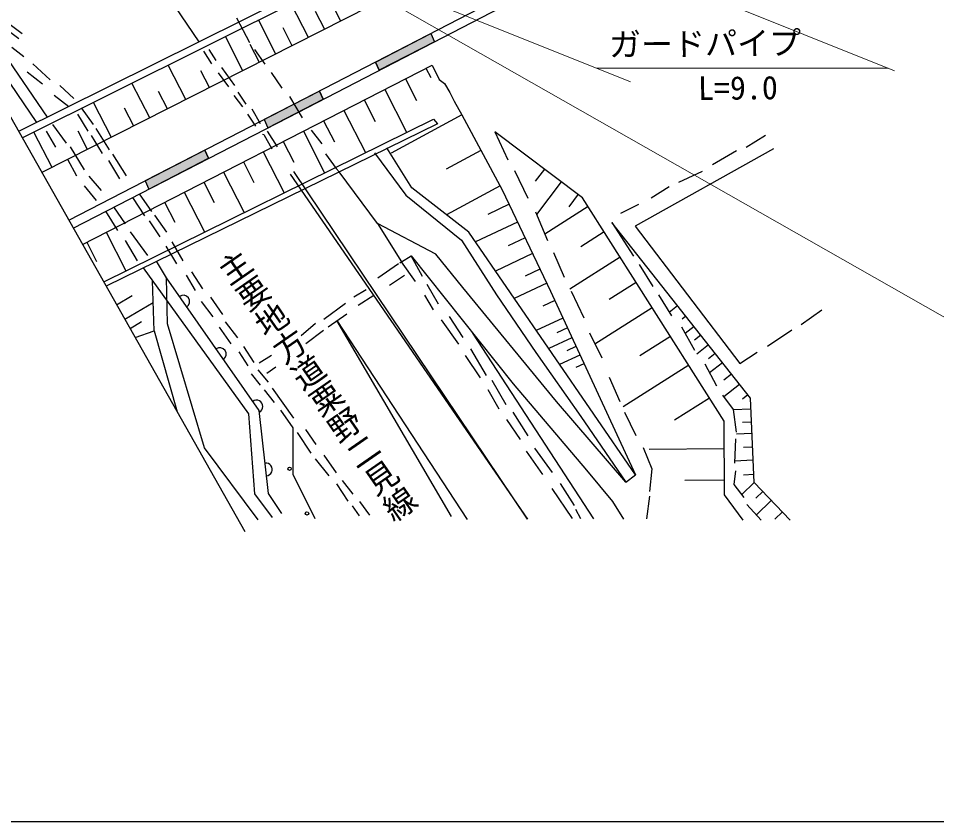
# Model space of a CAD drawing. Units: millimetres, scale not verified. Extents: x 40000 to 680000, y 20000 to 380000.
# Drawn here: x 85278 to 156970, y 205000 to 267732 of the extents above; entities that cross this region are included whole.
import ezdxf
from ezdxf.enums import TextEntityAlignment as Align

# ---------------------------------------------------------------- set-up
doc = ezdxf.new("R2010")
doc.units = ezdxf.units.MM
doc.header["$LTSCALE"] = 1000
for name, color, linetype, lineweight in [('M-BGD', 7, 'Continuous', 25), ('M-STR-HTXT', 7, 'Continuous', 13), ('M-STR-STRC', 7, 'Continuous', 25), ('M-TTL-BAND', 7, 'Continuous', 25)]:
    doc.layers.add(name, color=color, linetype=linetype, lineweight=lineweight)
doc.styles.add('@ＭＳ ゴシック', font='')
doc.styles.add('ＭＳ ゴシック', font='')
doc.styles.get('@ＭＳ ゴシック').set_extended_font_data('@MS Gothic')
doc.styles.get('ＭＳ ゴシック').set_extended_font_data('MS Gothic')

msp = doc.modelspace()

# ---------------------------------------------------------------- hatches: boundary and pattern name
at = {"layer": 'M-BGD'}
for points in [[(113166, 264323), (117479, 266554), (117767, 265911), (113455, 263680)], [(104474, 259832), (104763, 259187), (109073, 261413), (108784, 262056)], [(95175, 255042), (95464, 254398), (100134, 256803), (99845, 257448)]]:
    msp.add_hatch(color=256, dxfattribs=at).paths.add_polyline_path(points)

# ---------------------------------------------------------------- linework, layer by layer
for p, q in [((73080, 280515), (102957, 227664)), ((109716, 271029), (85296, 258905)), ((99984, 265585), (109949, 270567)), ((106741, 260999), (125316, 270608)), ((106334, 259996), (124909, 269605)), ((110463, 267511), (109108, 270147)), ((107927, 266227), (106566, 268876)), ((112753, 268671), (87114, 255689)), ((97503, 268651), (99373, 265894)), ((109195, 266869), (108481, 268258)), ((85569, 266522), (84022, 267683)), ((102302, 267780), (103334, 265835)), ((105392, 264943), (104024, 267605)), ((85311, 266125), (83616, 267397)), ((106659, 265585), (105943, 266980)), ((102814, 263638), (101439, 266312)), ((117479, 266554), (117767, 265911)), ((86713, 259609), (82702, 265509)), ((85701, 264721), (84772, 265451)), ((85580, 258402), (99984, 265585)), ((100154, 265297), (100685, 264452)), ((104103, 264291), (103383, 265690)), ((103721, 265299), (104515, 264147)), ((87545, 260022), (84144, 265026)), ((99740, 265165), (100353, 264170)), ((87756, 262931), (86397, 264191)), ((90284, 250082), (117581, 264082)), ((98354, 261394), (96972, 264083)), ((101132, 263888), (102143, 262496)), ((113166, 264323), (113455, 263680)), ((117102, 263836), (117472, 263109)), ((117581, 264082), (118138, 262968)), ((87160, 262599), (85966, 263528)), ((100212, 262321), (99532, 263644)), ((100867, 263465), (101679, 262388)), ((105021, 263502), (105845, 262291)), ((89613, 261472), (88519, 262500)), ((95536, 259953), (94139, 262670)), ((115492, 263010), (116359, 261306)), ((118138, 262968), (118555, 262643)), ((118555, 262643), (118973, 261948)), ((88085, 261739), (89209, 260848)), ((96932, 260660), (96229, 262026)), ((102094, 261700), (102790, 260821)), ((102409, 261965), (103039, 261037)), ((108784, 262056), (109073, 261413)), ((113882, 262184), (115586, 258833)), ((118973, 261948), (119297, 261252)), ((89215, 251973), (106741, 260999)), ((92540, 258436), (91134, 261172)), ((106451, 261636), (107443, 259969)), ((112287, 261366), (113141, 259687)), ((119297, 261252), (119901, 260185)), ((90740, 258919), (89911, 260245)), ((91138, 259450), (90210, 260743)), ((94289, 259322), (93574, 260714)), ((103519, 260656), (104166, 259512)), ((110691, 260548), (112372, 257244)), ((89562, 251358), (106334, 259996)), ((91945, 247143), (117685, 259871)), ((103171, 260241), (103801, 259313)), ((104474, 259832), (104763, 259187)), ((109111, 259738), (109952, 258084)), ((119901, 260185), (114372, 257201)), ((117685, 259871), (117998, 259500)), ((119901, 260185), (123055, 254339)), ((87907, 256090), (86486, 258854)), ((88215, 257678), (87480, 258929)), ((89029, 257996), (87957, 259445)), ((90670, 257489), (89936, 258917)), ((91333, 259135), (92361, 257464)), ((117998, 259500), (92127, 246822)), ((104696, 258932), (105476, 257705)), ((107531, 258927), (109188, 255670)), ((108138, 259006), (108962, 257924)), ((129332, 253726), (122465, 258875)), ((122465, 258875), (123492, 256689)), ((90970, 258585), (91811, 257173)), ((104348, 258683), (104431, 258666)), ((104431, 258666), (105078, 257539)), ((105965, 258124), (106793, 256496)), ((142090, 257665), (143621, 258616)), ((90442, 255902), (89348, 257692)), ((99845, 257448), (100134, 256803)), ((116003, 254501), (114055, 257610)), ((121392, 257420), (118678, 255955)), ((144247, 257549), (133437, 251494)), ((139469, 256319), (141348, 257410)), ((89845, 255405), (89149, 256698)), ((92630, 257129), (93691, 255438)), ((104399, 257321), (106033, 254110)), ((109269, 257150), (110103, 255998)), ((113084, 257236), (115519, 253930)), ((93194, 255206), (92332, 256631)), ((102848, 256526), (103663, 254922)), ((110103, 255998), (110327, 255741)), ((126352, 255959), (125637, 255006)), ((91768, 254277), (90807, 255405)), ((101297, 255730), (102907, 252564)), ((106487, 255566), (125020, 228611)), ((125020, 228611), (106785, 255765)), ((113327, 251703), (110327, 255741)), ((124002, 255860), (125046, 253679)), ((136847, 254928), (138703, 255786)), ((91370, 253515), (90442, 254642)), ((95175, 255042), (95464, 254398)), ((99760, 254942), (100563, 253364)), ((122884, 254656), (118698, 252396)), ((127664, 254976), (125736, 252404)), ((134690, 253721), (136082, 254603)), ((95699, 252636), (94747, 254028)), ((98223, 254154), (99803, 251048)), ((115519, 253930), (119880, 250416)), ((120457, 251022), (116003, 254501)), ((123055, 254339), (126813, 246429)), ((128976, 253992), (128251, 253024)), ((95163, 252299), (94209, 253751)), ((96700, 253373), (97491, 251819)), ((123590, 253214), (121922, 252421)), ((140373, 236281), (129332, 253726)), ((132324, 252515), (133716, 253234)), ((93039, 251167), (92106, 252668)), ((93654, 251683), (92741, 253013)), ((96857, 251028), (95929, 252371)), ((125649, 252612), (126577, 250385)), ((129774, 253026), (126370, 250871)), ((96360, 250664), (95515, 251907)), ((117862, 249326), (113327, 251703)), ((113327, 251703), (115193, 248722)), ((124251, 251823), (120975, 250267)), ((142434, 238061), (131624, 251794)), ((131624, 251794), (133295, 249149)), ((92132, 251030), (93673, 248002)), ((95381, 249222), (94031, 251068)), ((133448, 232093), (120457, 251022)), ((131024, 251052), (129186, 249889)), ((131934, 251401), (131897, 251372)), ((133437, 251494), (141603, 240777)), ((90625, 250255), (91390, 248751)), ((94567, 248805), (93634, 250373)), ((98134, 248790), (97288, 250282)), ((119880, 250416), (122606, 246136)), ((124833, 250597), (123525, 249975)), ((97653, 248558), (96824, 249951)), ((115193, 248722), (115935, 249186)), ((115935, 249186), (123915, 239189)), ((116822, 247577), (115935, 249186)), ((119973, 246704), (117862, 249326)), ((125415, 249371), (122531, 248001)), ((127064, 249457), (127899, 247532)), ((132273, 249078), (128325, 246579)), ((103270, 236858), (95036, 248248)), ((96844, 247471), (96067, 248758)), ((114960, 248560), (113352, 247439)), ((115193, 248722), (115050, 248623)), ((116283, 247191), (115193, 248722)), ((125998, 248145), (124855, 247602)), ((133759, 248500), (134826, 246783)), ((104070, 237113), (96844, 247471)), ((96914, 243875), (96844, 247471)), ((99112, 246469), (98399, 247680)), ((99692, 246602), (98813, 247928)), ((115424, 247655), (114247, 246876)), ((95887, 243341), (95762, 247244)), ((118069, 245405), (117188, 246936)), ((127292, 237808), (119973, 246704)), ((126530, 247039), (123996, 245866)), ((133523, 247104), (131413, 245769)), ((92948, 245369), (94162, 246091)), ((101234, 244596), (100305, 245956)), ((112424, 246544), (111462, 245964)), ((113037, 246080), (111810, 245317)), ((117698, 244965), (117002, 246124)), ((122606, 246136), (125679, 241647)), ((126813, 246429), (133448, 232093)), ((128433, 246418), (129430, 244354)), ((135243, 246134), (136264, 244510)), ((93593, 244228), (95814, 245549)), ((100488, 244414), (99576, 245624)), ((110816, 245467), (109125, 244207)), ((127158, 245685), (126218, 245250)), ((136751, 245281), (136101, 244769)), ((110932, 244621), (109456, 243626)), ((134772, 245130), (130297, 242298)), ((137390, 244470), (137102, 244243)), ((146404, 243816), (148005, 244976)), ((93997, 243513), (94898, 244049)), ((99814, 234202), (96914, 243875)), ((101416, 244033), (102378, 242789)), ((108478, 243892), (107351, 242947)), ((119670, 242297), (118301, 244176)), ((119995, 242807), (118951, 244454)), ((127789, 244321), (125715, 243361)), ((94401, 242798), (95887, 243341)), ((95887, 243341), (97679, 236999)), ((101880, 242325), (100985, 243618)), ((109091, 243361), (107732, 242317)), ((130211, 228655), (120749, 243155)), ((128145, 243551), (127320, 243169)), ((129871, 243171), (130822, 241222)), ((137052, 243629), (138073, 241819)), ((138030, 243657), (137342, 243116)), ((143760, 242123), (145662, 243399)), ((128501, 242782), (126688, 241943)), ((136194, 242885), (133793, 241365)), ((138560, 242983), (138062, 242591)), ((102493, 241681), (103188, 240589)), ((102850, 242118), (103664, 240867)), ((121827, 239838), (120598, 241926)), ((125679, 241647), (129205, 236637)), ((128812, 242109), (128091, 241776)), ((139152, 242231), (138244, 241516)), ((141603, 240777), (142971, 241659)), ((105054, 241403), (104081, 240808)), ((121363, 239652), (120180, 241392)), ((129123, 241437), (127538, 240704)), ((139683, 241556), (139149, 241135)), ((104803, 239332), (104001, 240278)), ((104676, 240033), (105391, 240530)), ((129434, 240765), (128811, 240477)), ((137615, 240639), (132505, 237404)), ((138862, 240752), (139790, 239036)), ((140247, 240840), (139242, 240049)), ((103446, 239974), (104160, 239081)), ((122245, 239467), (123335, 237588)), ((131402, 239715), (132237, 237812)), ((140952, 239945), (140346, 239468)), ((106787, 236506), (105113, 238844)), ((121943, 238748), (122802, 237240)), ((123915, 239189), (129645, 232461)), ((141586, 239138), (140350, 238165)), ((105276, 237743), (104482, 238716)), ((139233, 238083), (136501, 236354)), ((140254, 238293), (141089, 237180)), ((142223, 238330), (141807, 238003)), ((142713, 231473), (142434, 238061)), ((132708, 231499), (127292, 237808)), ((103734, 230595), (103270, 236858)), ((104812, 230618), (104070, 237113)), ((106721, 235760), (105759, 237136)), ((123892, 236985), (125052, 235129)), ((129205, 236637), (132708, 231499)), ((132608, 236977), (133490, 235145)), ((141089, 237180), (141321, 235417)), ((142470, 237208), (141093, 237150)), ((123382, 236405), (124449, 234851)), ((140420, 230529), (140373, 236281)), ((142513, 236204), (141806, 236174)), ((106722, 232116), (106721, 235760)), ((108147, 233788), (107069, 235396)), ((107699, 235628), (108511, 234451)), ((142550, 235309), (141342, 235258)), ((141274, 234907), (141182, 233004)), ((104012, 228565), (99814, 234202)), ((124913, 233923), (126188, 232113)), ((125585, 234178), (126954, 232253)), ((134046, 234217), (134742, 232547)), ((140393, 234118), (134531, 234071)), ((142595, 234252), (141900, 234223)), ((108445, 233340), (109522, 231997)), ((110128, 232238), (109166, 233622)), ((142639, 233222), (141189, 233161)), ((129645, 232461), (131663, 230003)), ((134742, 232547), (134557, 230784)), ((141274, 232401), (141135, 231334)), ((108450, 228660), (106722, 232116)), ((111429, 230563), (110592, 231633)), ((132708, 231499), (133448, 232093)), ((140411, 231659), (137319, 231634)), ((142686, 232103), (141887, 232069)), ((111039, 230016), (110136, 231384)), ((126931, 231023), (128508, 228680)), ((128694, 229701), (127603, 231394)), ((141135, 231334), (141924, 230314)), ((142713, 231473), (141749, 230540)), ((145543, 228551), (142713, 231473)), ((105126, 228762), (103734, 230595)), ((105856, 229064), (104812, 230618)), ((134557, 230413), (134325, 228650)), ((141858, 228534), (140420, 230529)), ((143393, 230771), (142864, 230258)), ((111901, 228873), (111354, 229668)), ((112714, 228939), (111926, 229991)), ((131663, 230003), (132521, 228611)), ((142156, 229757), (143269, 228551)), ((144062, 230080), (142898, 228953)), ((129181, 228657), (128810, 229376)), ((144924, 229189), (144351, 228634))]:
    msp.add_line(p, q, dxfattribs=at)
for points in [[(113166, 264323), (117479, 266554), (117767, 265911), (113455, 263680)], [(104474, 259832), (104763, 259187), (109073, 261413), (108784, 262056)], [(95175, 255042), (95464, 254398), (100134, 256803), (99845, 257448)]]:
    msp.add_lwpolyline(points, close=True, dxfattribs=at)
for centre in [(106454, 232559), (107812, 229071)]:
    msp.add_circle(centre, 135, dxfattribs=at)
for centre, radius, start, end in [((98142, 245611), 500, 304.90149, 124.90149), ((101002, 241510), 500, 304.90149, 124.90149), ((103871, 237421), 495, 295.72774, 126.41583), ((104597, 232505), 500, 276.5198, 96.5198)]:
    msp.add_arc(centre, radius, start, end, dxfattribs=at)
at = {"layer": 'M-STR-HTXT'}
for p, q in [((98799, 285661), (153693, 263636)), ((93276, 278741), (133066, 262771)), ((161393, 242215), (101620, 276225)), ((130413, 263836), (153196, 263836))]:
    msp.add_line(p, q, dxfattribs=at)
at = {"layer": 'M-STR-STRC'}
for p, q in [((119103, 228831), (110149, 244141)), ((110149, 244141), (120309, 228599))]:
    msp.add_line(p, q, dxfattribs=at)
at = {"layer": 'M-TTL-BAND'}
msp.add_line((40000, 205000), (579000, 205000), dxfattribs=at)

# ---------------------------------------------------------------- texts
at = {"layer": 'M-BGD', "style": '@ＭＳ ゴシック'}
msp.add_text('主要地方道粟野二見線', height=1833, rotation=304.789, dxfattribs=at).set_placement((100257, 248493), align=Align.BOTTOM_LEFT)
at = {"layer": 'M-STR-HTXT', "style": 'ＭＳ ゴシック'}
for s, p in [('ガードパイプ', (138902, 264290)), ('L=9.0', (141470, 260837))]:
    msp.add_text(s, height=1833, rotation=0.536, dxfattribs=at).set_placement(p, align=Align.BOTTOM_CENTER)

doc.saveas('drawing.dxf')
